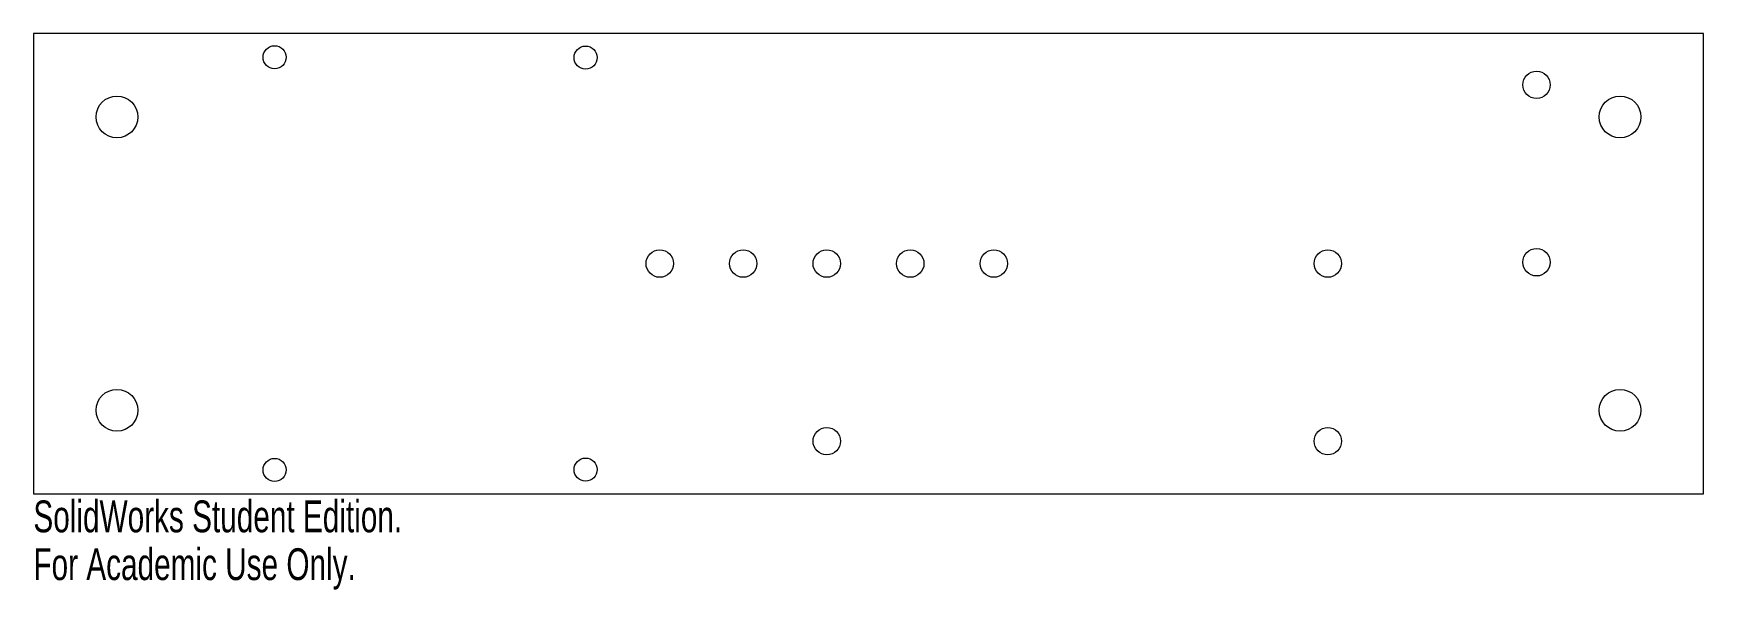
# Model space of a CAD drawing. Header units: inches. Extents: x 0 to 10, y -0.6 to 2.8.
import ezdxf

# ---------------------------------------------------------------- set-up
doc = ezdxf.new("R2010")
doc.units = ezdxf.units.IN
doc.header["$MEASUREMENT"] = 0
doc.styles.add('SLDTEXTSTYLE0', font='TXT', dxfattribs={"width": 0.7})

msp = doc.modelspace()

# ---------------------------------------------------------------- linework, layer by layer
at = {"color": 7, "linetype": 'Continuous', "lineweight": 15}
for p, q in [((0, 2.756), (0, 0)), ((10, 2.756), (0, 2.756)), ((10, 0), (10, 2.756)), ((0, 0), (10, 0))]:
    msp.add_line(p, q, dxfattribs=at)
for centre, radius in [((1.444, 2.613), 0.069), ((3.306, 2.611), 0.069), ((9, 2.448), 0.082), ((0.5, 2.256), 0.125), ((9.5, 2.256), 0.125), ((3.75, 1.378), 0.082), ((4.25, 1.378), 0.082), ((4.75, 1.378), 0.082), ((5.25, 1.378), 0.082), ((5.75, 1.378), 0.082), ((7.75, 1.378), 0.082), ((9, 1.386), 0.082), ((0.5, 0.5), 0.125), ((9.5, 0.5), 0.125), ((4.75, 0.315), 0.082), ((7.75, 0.315), 0.082), ((1.444, 0.143), 0.069), ((3.306, 0.145), 0.069)]:
    msp.add_circle(centre, radius, dxfattribs=at)

# ---------------------------------------------------------------- texts
at = {"color": 7, "linetype": 'Continuous', "char_height": 0.1903, "attachment_point": 1, "style": 'SLDTEXTSTYLE0'}
for s, insert in [('SolidWorks Student Edition.', (0, -0.04)), ('For Academic Use Only.', (0, -0.326))]:
    msp.add_mtext(s, dxfattribs=dict(at, insert=insert))

doc.saveas('drawing.dxf')
